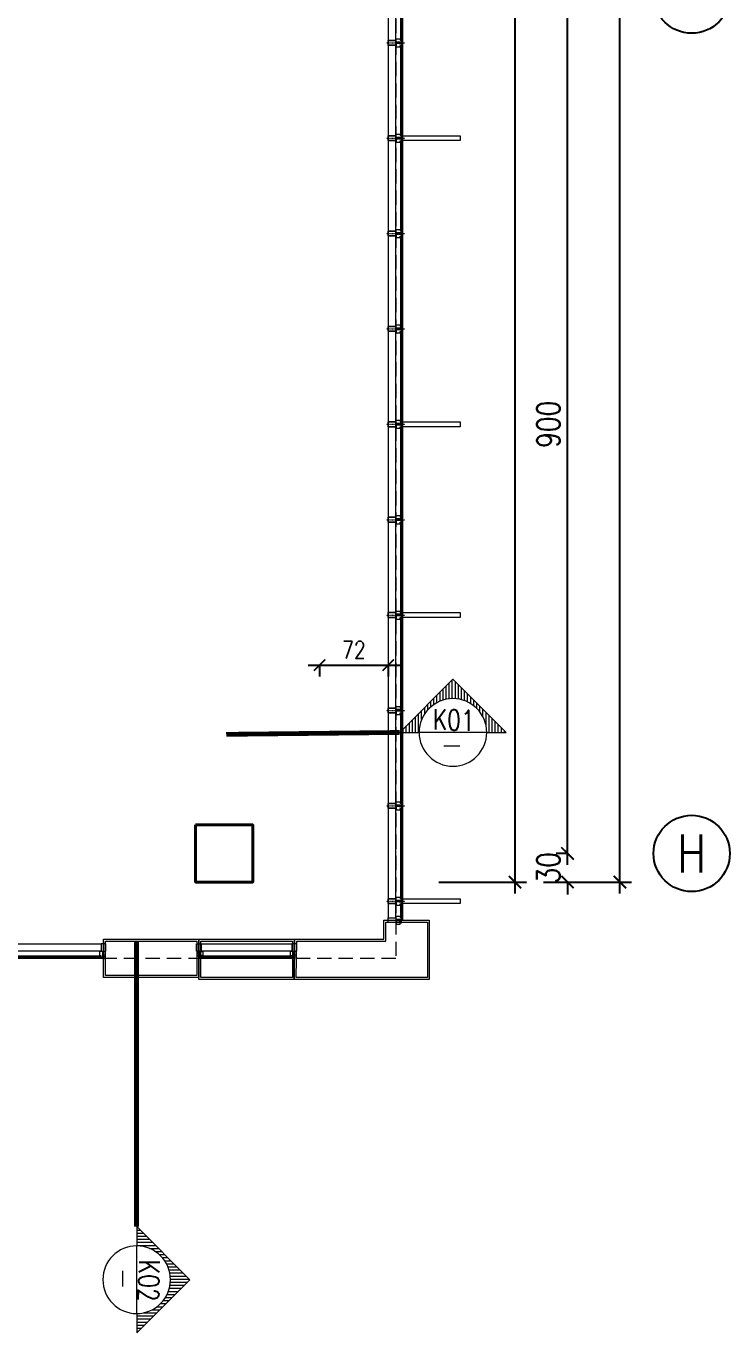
# Model space of a CAD drawing. Header units: millimetres. Extents: x 33350 to 35310, y -217097 to -211540.
# Drawn here: x 34507 to 35245, y -217097 to -215727 of the extents above; entities that cross this region are included whole.
import ezdxf
from ezdxf.enums import TextEntityAlignment as Align

# ---------------------------------------------------------------- set-up
doc = ezdxf.new("R2010")
doc.units = ezdxf.units.MM
doc.header["$LTSCALE"] = 60
doc.header["$MEASUREMENT"] = 0
doc.header["$PDMODE"] = 3
for name, pattern in [('CENTER', [2, 1.25, -0.25, 0.25, -0.25]), ('DASHDOT', [1, 0.5, -0.25, 0, -0.25]), ('HIDDEN', [0.375, 0.25, -0.125])]:
    doc.linetypes.add(name, pattern=pattern)
for name, color, linetype, lineweight in [('M-BOUNDARYWALL', 1, 'Continuous', 13), ('M-CA-01', 131, 'Continuous', 5), ('M-DIM-01', 193, 'Continuous', 15), ('M-DIM-02', 3, 'Continuous', 20), ('M-DO-PEN-01', 150, 'Continuous', 15), ('M-GO-04', 8, 'Continuous', 9), ('M-GO-05', 245, 'Continuous', 5), ('M-GO-07', 136, 'Continuous', 5), ('M-HTC-TOP-01', 8, 'Continuous', 9), ('M-SB-AKS-01', 252, 'CENTER', 18), ('M-SB-BLN-01', 210, 'Continuous', 25), ('M-SB-REF-01', 240, 'Continuous', 20), ('M-SB-YZ-01', 255, 'Continuous', 20), ('M-TA-01', 2, 'Continuous', 40), ('M-TBL-YZ-03_ENG', 255, 'Continuous', 20)]:
    doc.layers.add(name, color=color, linetype=linetype, lineweight=lineweight)
doc.layers.add('TEFRIŞ', color=223, linetype='Continuous')
doc.styles.add('ROMANS', font='ROMANSTW.SHX', dxfattribs={"width": 0.8})
doc.styles.add('TEXT1000', font='romand.shx', dxfattribs={"height": 1500})
doc.styles.add('TROMANS', font='ROMANSTW.SHX', dxfattribs={"width": 0.8})
doc.dimstyles.new('1-100d', dxfattribs={"dimtxt": 24, "dimasz": 13, "dimexe": 12, "dimexo": 20, "dimgap": 8, "dimtad": 1, "dimdec": 0, "dimzin": 0, "dimdsep": 46, "dimtxsty": 'ROMANS', "dimblk": 'ARCHTICK', "dimcen": 0, "dimdle": 12, "dimclrd": 256, "dimclre": 256, "dimclrt": 256, "dimadec": 0, "dimazin": 0, "dimtfac": 0.064, "dimtdec": 0, "dimtix": 1, "dimtofl": 0, "dimtmove": 2, "dimatfit": 3, "dimldrblk": 'olcu tick', "dimfxl": 80, "dimfxlon": 1, "dimtolj": 1, "dimtzin": 0, "dimarcsym": 0})
doc.dimstyles.new('M-100i', dxfattribs={"dimscale": 100, "dimtxt": 0.18, "dimasz": 0.12, "dimexe": 0.12, "dimexo": 0.15, "dimgap": 0.07, "dimtad": 1, "dimdec": 1, "dimlfac": -1, "dimzin": 9, "dimdsep": 46, "dimtxsty": 'ROMANS', "dimblk": 'ARCHTICK', "dimcen": 0.09, "dimdle": 0.12, "dimadec": 0, "dimazin": 0, "dimtfac": 1, "dimtdec": 1, "dimtix": 1, "dimtmove": 2, "dimatfit": 3, "dimfxl": 0.8, "dimfxlon": 1, "dimtvp": 1, "dimtolj": 1, "dimtzin": 11, "dimarcsym": 0})
pattern_1 = [(315, (8994578.12165, 17151838.27476), (0.2245064030267, 0.2245064030267), [])]
pattern_2 = [(225, (88742.30518, -421488.28033), (0.2209708691, -0.2209708691), [])]

# ---------------------------------------------------------------- blocks, each defined once
blk = doc.blocks.new('REF-01')
for p, q in [((0, 110), (-110, 0)), ((110, 0), (0, 110)), ((1.3, 70), (1.3, 108.7)), ((-24.1, 65.7), (-24.1, 85.9)), ((-17.8, 67.7), (-17.8, 92.2)), ((-11.4, 69.1), (-11.4, 98.6)), ((-5.1, 69.8), (-5.1, 104.9)), ((7.6, 69.6), (7.6, 102.4)), ((14, 68.6), (14, 96)), ((20.3, 67), (20.3, 89.7)), ((26.7, 64.7), (26.7, 83.3)), ((-49.5, 49.5), (-49.5, 60.5)), ((-43.2, 55.1), (-43.2, 66.8)), ((-36.8, 59.5), (-36.8, 73.2)), ((-30.5, 63), (-30.5, 79.5)), ((33, 61.7), (33, 77)), ((39.4, 57.9), (39.4, 70.6)), ((45.7, 53), (45.7, 64.3)), ((52.1, 46.8), (52.1, 57.9)), ((-81.3, 0), (-81.3, 28.7)), ((-74.9, 0), (-74.9, 35.1)), ((-68.6, 14), (-68.6, 41.4)), ((-62.2, 32.1), (-62.2, 47.8)), ((-55.9, 42.2), (-55.9, 54.1)), ((58.4, 38.6), (58.4, 51.6)), ((64.8, 26.6), (64.8, 45.2)), ((71.1, 0), (71.1, 38.9)), ((77.5, 0), (77.5, 32.5)), ((-70, 0), (-110, 0)), ((-70, 0), (-108.6, 0)), ((-106.7, 0), (-106.7, 3.3)), ((-100.3, 0), (-100.3, 9.7)), ((-94, 0), (-94, 16)), ((-87.6, 0), (-87.6, 22.4)), ((110, 0), (70, 0)), ((83.8, 0), (83.8, 26.2)), ((90.2, 0), (90.2, 19.8)), ((96.5, 0), (96.5, 13.5)), ((102.9, 0), (102.9, 7.1)), ((109.2, 0), (109.2, 0.8))]:
    blk.add_line(p, q)
blk.add_circle((0, 0), 70)
blk = doc.blocks.new('A$C55F92D82')
at = {"layer": 'M-SB-REF-01', "extrusion": (0.256241, 0.128965, 0.957971)}
for p, q in [((1374, 2064, -73), (1848, 2064, -200)), ((580, 1636, 197), (2608, 1636, -345))]:
    blk.add_line(p, q, dxfattribs=at)
at = {"layer": 'M-SB-REF-01', "extrusion": (-0.256241, -0.128965, -0.957971), "xscale": 14.99999999985527, "yscale": 14.99999999985527, "zscale": -14.99999999997227, "rotation": 295.7407830747898}
blk.add_blockref('REF-01', (-745, -2090, -549), dxfattribs=at)
blk = doc.blocks.new('_ArchTick')
at = {"color": 0, "linetype": 'ByBlock', "const_width": 0.15}
blk.add_lwpolyline([(-0.5, -0.5), (0.5, 0.5)], dxfattribs=at)
blk = doc.blocks.new('*D50')
at = {"layer": 'Defpoints', "color": 0, "transparency": 16777216}
for p in [(34705.9, -212064.1), (35129.8, -212064.1), (34800.9, -216624.1)]:
    blk.add_point(p, dxfattribs=at)
at = {"layer": 'M-DIM-02', "lineweight": -2, "transparency": 16777216}
for p, q in [((35129.8, -216636.1), (35129.8, -212052.1)), ((35049.8, -212064.1), (35141.8, -212064.1)), ((35049.8, -216624.1), (35141.8, -216624.1))]:
    blk.add_line(p, q, dxfattribs=at)
at = {"layer": 'M-DIM-02', "lineweight": -2, "transparency": 16777216, "xscale": 13, "yscale": 13, "zscale": 13}
for p, rotation in [((35129.8, -212064.1), 90), ((35129.8, -216624.1), 270)]:
    blk.add_blockref('_ArchTick', p, dxfattribs=dict(at, rotation=rotation))
at = {"layer": 'M-DIM-02', "transparency": 16777216, "insert": (35109.8, -214344.1), "char_height": 24, "attachment_point": 5, "rotation": 90, "style": 'ROMANS'}
blk.add_mtext('\\A1;4560', dxfattribs=at)
blk = doc.blocks.new('olcu tick')
for p, q in [((0, 20), (0, -20)), ((-10, -10), (10, 10)), ((-20, 0), (20, 0))]:
    blk.add_line(p, q)
blk = doc.blocks.new('*D58')
at = {"layer": 'Defpoints', "color": 0, "transparency": 16777216}
for p in [(35074.8, -216594.1), (35083.5, -216594.1), (34800.9, -216624.1)]:
    blk.add_point(p, dxfattribs=at)
at = {"layer": 'M-DIM-02', "lineweight": -2, "transparency": 16777216}
for p, q in [((35074.8, -216594.1), (35074.8, -216581.1)), ((35074.8, -216624.1), (35074.8, -216637.1))]:
    blk.add_line(p, q, dxfattribs=at)
at = {"layer": 'M-DIM-02', "lineweight": -2, "transparency": 16777216, "xscale": 13, "yscale": 13, "zscale": 13}
for p, rotation in [((35074.8, -216594.1), 270), ((35074.8, -216624.1), 90)]:
    blk.add_blockref('_ArchTick', p, dxfattribs=dict(at, rotation=rotation))
at = {"layer": 'M-DIM-02', "transparency": 16777216, "insert": (35054.8, -216609.1), "char_height": 24, "attachment_point": 5, "rotation": 90, "style": 'ROMANS'}
blk.add_mtext('\\A1;30', dxfattribs=at)
blk = doc.blocks.new('*D62')
at = {"layer": 'Defpoints', "color": 0, "transparency": 16777216}
for p in [(35074.8, -215694.1), (35083.5, -215694.1), (35083.5, -216594.1)]:
    blk.add_point(p, dxfattribs=at)
at = {"layer": 'M-DIM-02', "lineweight": -2, "transparency": 16777216}
for p, q in [((35074.8, -216606.1), (35074.8, -215682.1)), ((35074.8, -215694.1), (35062.8, -215694.1)), ((35074.8, -216594.1), (35062.8, -216594.1))]:
    blk.add_line(p, q, dxfattribs=at)
at = {"layer": 'M-DIM-02', "lineweight": -2, "transparency": 16777216, "xscale": 13, "yscale": 13, "zscale": 13}
for p, rotation in [((35074.8, -215694.1), 90), ((35074.8, -216594.1), 270)]:
    blk.add_blockref('_ArchTick', p, dxfattribs=dict(at, rotation=rotation))
at = {"layer": 'M-DIM-02', "transparency": 16777216, "insert": (35054.8, -216144.1), "char_height": 24, "attachment_point": 5, "rotation": 90, "style": 'ROMANS'}
blk.add_mtext('\\A1;900', dxfattribs=at)
blk = doc.blocks.new('*D64')
at = {"layer": 'Defpoints', "color": 0, "transparency": 16777216}
for p in [(34780.9, -212964.1), (35019.8, -212964.1), (34765, -216624.1)]:
    blk.add_point(p, dxfattribs=at)
at = {"layer": 'M-DIM-02', "lineweight": -2, "transparency": 16777216}
for p, q in [((35019.8, -216636.1), (35019.8, -212952.1)), ((34939.8, -212964.1), (35031.8, -212964.1)), ((34939.8, -216624.1), (35031.8, -216624.1))]:
    blk.add_line(p, q, dxfattribs=at)
at = {"layer": 'M-DIM-02', "lineweight": -2, "transparency": 16777216, "xscale": 13, "yscale": 13, "zscale": 13}
for p, rotation in [((35019.8, -212964.1), 90), ((35019.8, -216624.1), 270)]:
    blk.add_blockref('_ArchTick', p, dxfattribs=dict(at, rotation=rotation))
at = {"layer": 'M-DIM-02', "transparency": 16777216, "insert": (34999.8, -214794.1), "char_height": 24, "attachment_point": 5, "rotation": 90, "style": 'ROMANS'}
blk.add_mtext('\\A1;3660', dxfattribs=at)
blk = doc.blocks.new('*D78')
at = {"layer": 'Defpoints', "color": 0, "transparency": 16777216}
for p in [(34815, -216381.4), (34887, -216381.4), (34887, -216396.6)]:
    blk.add_point(p, dxfattribs=at)
at = {"layer": 'M-DIM-01', "color": 0, "lineweight": -2, "transparency": 16777216}
for p, q in [((34803, -216396.6), (34899, -216396.6)), ((34815, -216396.4), (34815, -216408.6)), ((34887, -216396.4), (34887, -216408.6))]:
    blk.add_line(p, q, dxfattribs=at)
at = {"layer": 'M-DIM-01', "color": 0, "lineweight": -2, "transparency": 16777216, "xscale": 12, "yscale": 12, "zscale": 12, "rotation": 180}
blk.add_blockref('_ArchTick', (34815, -216396.6), dxfattribs=at)
at = {"layer": 'M-DIM-01', "color": 0, "lineweight": -2, "transparency": 16777216, "xscale": 12, "yscale": 12, "zscale": 12}
blk.add_blockref('_ArchTick', (34887, -216396.6), dxfattribs=at)
at = {"layer": 'M-DIM-01', "color": 0, "transparency": 16777216, "insert": (34851, -216380.6), "char_height": 18, "attachment_point": 5, "style": 'ROMANS'}
blk.add_mtext('\\A1;72', dxfattribs=at)
blk = doc.blocks.new('A$C1ACC724F')
at = {"layer": 'M-HTC-TOP-01'}
h = blk.add_hatch(dxfattribs=at)
h.set_pattern_fill('ANSI31', color=8, scale=0.1, style=0)
h.set_pattern_definition([(45, (-8651474.36346, 4614010.09782), (-0.224506403027, 0.224506403027), [])])
h.paths.add_polyline_path([(140, 8), (110, 8), (110, -8), (140, -8, -0.4)])
at = {"color": 8}
blk.add_lwpolyline([(110, -8), (110, 8)], dxfattribs=at)
at = {"layer": 'M-DO-PEN-01', "color": 8}
for points in [[(107, 5), (107, -5), (80, -5), (80, -25), (0, -25), (0, 25), (80, 25), (80, 5)], [(126, 42), (126, 27), (140, 27), (140, 8), (83, 8), (83, 42)], [(126, -42), (126, -27), (140, -27), (140, -8), (83, -8), (83, -42)]]:
    blk.add_lwpolyline(points, close=True, dxfattribs=at)
blk.add_lwpolyline([(140, 8, 0.4), (140, -8, 2.5)], format="xyb", dxfattribs=at)
at = {"layer": 'M-SB-AKS-01', "color": 8, "ltscale": 0.0001}
blk.add_line((-20, 0), (173, 0), dxfattribs=at)
blk = doc.blocks.new('A$C215579DE')
at = {"layer": 'M-HTC-TOP-01'}
h = blk.add_hatch(dxfattribs=at)
h.set_pattern_fill('ANSI31', color=256, scale=0.1, angle=-90, style=0)
h.set_pattern_definition([(315, (8959691.16052, 17368482.36858), (0.2245064030267, 0.2245064030267), [])])
h.paths.add_polyline_path([(13.7, -3.1), (14.6, -3.1), (14.6, -4), (13.7, -4)])
h = blk.add_hatch(dxfattribs=at)
h.set_pattern_fill('ANSI31', color=256, scale=0.1, angle=-90, style=0)
h.set_pattern_definition([(315, (8959691.16064, 17368481.94856), (0.2245064030267, 0.2245064030267), [])])
h.paths.add_polyline_path([(13.7, -96.9), (14.6, -96.9), (14.6, -96), (13.7, -96)])
for points in [[(13.7, -3.1), (14.6, -3.1), (14.6, -4), (13.7, -4)], [(13.7, -96.9), (14.6, -96.9), (14.6, -96), (13.7, -96)]]:
    blk.add_lwpolyline(points, close=True)
at = {"layer": 'M-CA-01'}
for points in [[(12.9, -96.9), (13.7, -96.9), (13.7, -3.1), (12.9, -3.1)], [(14.6, -99.3), (15.4, -99.3), (15.4, -0.8), (14.6, -0.8)]]:
    blk.add_lwpolyline(points, close=True, dxfattribs=at)
at = {"layer": 'M-GO-04'}
for points in [[(0, -2.5), (0, -97.5)], [(8, -97.5), (8, -2.5)]]:
    blk.add_lwpolyline(points, dxfattribs=at)
at = {"layer": 'M-GO-05'}
for points in [[(13.3, -96.9), (13.3, -3.1)], [(15, -99.3), (15, -0.8)]]:
    blk.add_lwpolyline(points, dxfattribs=at)
at = {"extrusion": (0, 0, -1), "xscale": 0.1, "yscale": 0.1, "zscale": -0.1, "rotation": 180.0000704741028}
blk.add_blockref('A$C1ACC724F', (0, 0), dxfattribs=at)
at = {"xscale": 0.1, "yscale": 0.1, "zscale": 0.1, "rotation": 359.9999295258971}
blk.add_blockref('A$C1ACC724F', (0, -100), dxfattribs=at)
blk = doc.blocks.new('pencere1')
at = {"layer": 'M-HTC-TOP-01'}
h = blk.add_hatch(dxfattribs=at)
h.set_pattern_fill('ANSI31', color=8, scale=2.5, angle=-180, style=0)
h.set_pattern_definition(pattern_2)
h.paths.add_polyline_path([(63374.8, -217957.1), (63374.8, -217954), (63373.3, -217954), (63373.3, -217957.1, -0.4)])
h = blk.add_hatch(dxfattribs=at)
h.set_pattern_fill('ANSI31', color=8, scale=2.5, angle=-180, style=0)
h.set_pattern_definition(pattern_2)
h.paths.add_polyline_path([(63473.3, -217957.1), (63473.3, -217954), (63474.8, -217954), (63474.8, -217957.1, 0.4)])
h = blk.add_hatch(dxfattribs=at)
h.set_pattern_fill('ANSI31', color=256, scale=0.1, angle=-180, style=0)
h.set_pattern_definition([(225, (17431956.021, -9177634.2395), (0.2245064030267, -0.2245064030267), [])])
h.paths.add_polyline_path([(63377.2, -217956.8), (63377.2, -217957.7), (63378, -217957.7), (63378, -217956.8)])
h = blk.add_hatch(dxfattribs=at)
h.set_pattern_fill('ANSI31', color=256, scale=0.1, angle=-180, style=0)
h.set_pattern_definition([(225, (17431956.44103, -9177634.23937), (0.2245064030267, -0.2245064030267), [])])
h.paths.add_polyline_path([(63471, -217956.8), (63471, -217957.7), (63470.1, -217957.7), (63470.1, -217956.8)])
at = {"color": 8}
for points in [[(63373.3, -217954), (63374.8, -217954)], [(63474.8, -217954), (63473.3, -217954)]]:
    blk.add_lwpolyline(points, dxfattribs=at)
for points in [[(63377.2, -217956.8), (63377.2, -217957.7), (63378, -217957.7), (63378, -217956.8)], [(63471, -217956.8), (63471, -217957.7), (63470.1, -217957.7), (63470.1, -217956.8)]]:
    blk.add_lwpolyline(points, close=True)
at = {"layer": 'M-CA-01'}
for points in [[(63374.8, -217957.7), (63374.8, -217958.5), (63473.3, -217958.5), (63473.3, -217957.7)], [(63377.2, -217956), (63377.2, -217956.8), (63471, -217956.8), (63471, -217956)]]:
    blk.add_lwpolyline(points, close=True, dxfattribs=at)
at = {"layer": 'M-DO-PEN-01', "color": 8}
for points in [[(63374.6, -217953.8), (63373.6, -217953.8), (63373.6, -217951.1), (63371.6, -217951.1), (63371.6, -217943.1), (63376.6, -217943.1), (63376.6, -217951.1), (63374.6, -217951.1)], [(63378.3, -217955.6), (63376.8, -217955.6), (63376.8, -217957.1), (63374.8, -217957.1), (63374.8, -217951.4), (63378.3, -217951.4)], [(63469.9, -217955.6), (63471.4, -217955.6), (63471.4, -217957.1), (63473.3, -217957.1), (63473.3, -217951.4), (63469.9, -217951.4)], [(63473.6, -217953.8), (63474.6, -217953.8), (63474.6, -217951.1), (63476.6, -217951.1), (63476.6, -217943.1), (63471.6, -217943.1), (63471.6, -217951.1), (63473.6, -217951.1)]]:
    blk.add_lwpolyline(points, close=True, dxfattribs=at)
for points in [[(63374.8, -217957.1, 0.4), (63373.3, -217957.1, 2.5)], [(63473.3, -217957.1, -0.4), (63474.8, -217957.1, -2.5)]]:
    blk.add_lwpolyline(points, format="xyb", dxfattribs=at)
at = {"layer": 'M-GO-04'}
for points in [[(63471.6, -217943.1), (63376.6, -217943.1)], [(63376.6, -217951.1), (63471.6, -217951.1)]]:
    blk.add_lwpolyline(points, dxfattribs=at)
at = {"layer": 'M-GO-05'}
for points in [[(63374.8, -217958.1), (63473.3, -217958.1)], [(63377.2, -217956.4), (63471, -217956.4)]]:
    blk.add_lwpolyline(points, dxfattribs=at)
at = {"layer": 'M-SB-AKS-01', "color": 8, "ltscale": 0.0001}
for p, q in [((63374.1, -217941.1), (63374.1, -217960.3)), ((63474.1, -217941.1), (63474.1, -217960.3))]:
    blk.add_line(p, q, dxfattribs=at)

msp = doc.modelspace()

# ---------------------------------------------------------------- hatches: boundary and pattern name
at = {"layer": 'M-HTC-TOP-01'}
h = msp.add_hatch(dxfattribs=at)
h.set_pattern_fill('ANSI31', color=256, scale=0.1, angle=-90, style=0)
h.set_pattern_definition(pattern_1)
h.paths.add_polyline_path([(34900.71, -216640.98), (34901.57, -216640.98), (34901.57, -216640.12), (34900.71, -216640.12)])
h = msp.add_hatch(dxfattribs=at)
h.set_pattern_fill('ANSI31', color=256, scale=0.1, angle=-90, style=0)
h.set_pattern_definition(pattern_1)
h.paths.add_polyline_path([(34900.71, -216647.2), (34901.57, -216647.2), (34901.57, -216648.06), (34900.71, -216648.06)])
h = msp.add_hatch(dxfattribs=at)
h.set_pattern_fill('ANSI31', color=256, scale=0.1, angle=-90, style=0)
h.set_pattern_definition([(315, (8994578.12177, 17151917.85696), (0.2245064030267, 0.2245064030267), [])])
h.paths.add_polyline_path([(34900.71, -216660.98), (34901.57, -216660.98), (34901.57, -216660.12), (34900.71, -216660.12)])

# ---------------------------------------------------------------- linework, layer by layer
for points in [[(34900.71, -216640.98), (34901.57, -216640.98), (34901.57, -216640.12), (34900.71, -216640.12)], [(34900.71, -216647.2), (34901.57, -216647.2), (34901.57, -216648.06), (34900.71, -216648.06)], [(34900.71, -216660.98), (34901.57, -216660.98), (34901.57, -216660.12), (34900.71, -216660.12)]]:
    msp.add_lwpolyline(points, close=True)
at = {"layer": 'M-CA-01'}
for points in [[(34899.91, -216660.98), (34900.71, -216660.98), (34900.71, -216647.2), (34899.91, -216647.2)], [(34901.57, -216663.34), (34902.37, -216663.34), (34902.37, -216644.84), (34901.57, -216644.84)]]:
    msp.add_lwpolyline(points, close=True, dxfattribs=at)
at = {"layer": 'M-DO-PEN-01'}
for points in [[(34902.37, -215846.59), (34902.37, -215841.59), (34962.37, -215841.59), (34962.37, -215846.59)], [(34902.37, -216146.59), (34902.37, -216141.59), (34962.37, -216141.59), (34962.37, -216146.59)], [(34902.37, -216346.59), (34902.37, -216341.59), (34962.37, -216341.59), (34962.37, -216346.59)], [(34902.37, -216646.59), (34902.37, -216641.59), (34962.37, -216641.59), (34962.37, -216646.59)]]:
    msp.add_lwpolyline(points, close=True, dxfattribs=at)
at = {"layer": 'M-GO-04', "linetype": 'HIDDEN'}
for p, q in [((34894.96, -212884.09), (34894.96, -216704.09)), ((34894.96, -216704.09), (34343.51, -216704.09))]:
    msp.add_line(p, q, dxfattribs=at)
at = {"layer": 'M-GO-04'}
for points in [[(34886.96, -216646.59), (34886.96, -216661.59)], [(34894.96, -216661.59), (34894.96, -216646.59)]]:
    msp.add_lwpolyline(points, dxfattribs=at)
at = {"layer": 'M-GO-05'}
for points in [[(34900.31, -216660.98), (34900.31, -216647.2)], [(34901.97, -216663.34), (34901.97, -216644.84)]]:
    msp.add_lwpolyline(points, dxfattribs=at)
at = {"layer": 'M-GO-07'}
for points in [[(34792.13, -216684.09), (34882.35, -216684.09), (34882.35, -216664.09), (34929.96, -216664.09), (34929.96, -216684.09), (34929.96, -216684.09), (34929.96, -216726.09), (34788.51, -216726.09), (34788.68, -216684.09), (34792.13, -216684.09)], [(34792.13, -216686.09), (34884.35, -216686.09), (34884.35, -216666.09), (34927.96, -216666.09), (34927.96, -216686.09), (34927.96, -216724.09), (34790.51, -216724.09), (34791.15, -216686.09), (34792.13, -216686.09)], [(34688.51, -216684.09), (34688.51, -216724.09), (34588.51, -216724.09), (34588.51, -216684.09), (34688.51, -216684.09)], [(34788.68, -216684.09), (34788.51, -216726.09), (34688.51, -216726.09), (34688.51, -216684.09), (34788.68, -216684.09)]]:
    msp.add_lwpolyline(points, dxfattribs=at)
for points in [[(34686.51, -216686.09), (34686.51, -216722.09), (34590.51, -216722.09), (34590.51, -216686.09)], [(34786.68, -216686.09), (34786.51, -216724.09), (34690.51, -216724.09), (34690.51, -216686.09)]]:
    msp.add_lwpolyline(points, close=True, dxfattribs=at)
at = {"layer": 'M-SB-BLN-01'}
for centre in [(35204.96, -215694.09), (35204.96, -216594.09)]:
    msp.add_circle(centre, 40, dxfattribs=at)
at = {"layer": 'M-SB-REF-01', "linetype": 'DASHDOT', "ltscale": 15, "const_width": 5}
for points in [[(34898.81, -216467.2), (34717.09, -216469.2)], [(34623.06, -216985.27), (34623.06, -216686.59)]]:
    msp.add_lwpolyline(points, dxfattribs=at)
at = {"layer": 'M-TA-01'}
msp.add_lwpolyline([(34684.96, -216564.09), (34744.96, -216564.09), (34744.96, -216624.09), (34684.96, -216624.09)], close=True, dxfattribs=at)

# ---------------------------------------------------------------- block references
for p in [(34886.96, -215644.09), (34886.96, -215744.09), (34886.96, -215844.09), (34886.96, -215944.09), (34886.96, -216044.09), (34886.96, -216144.09), (34886.96, -216244.09), (34886.96, -216344.09), (34886.96, -216444.09), (34886.96, -216544.09)]:
    msp.add_blockref('A$C215579DE', p)
at = {"extrusion": (0, 0, -1), "xscale": 0.1000000000000001, "yscale": 0.1000000000000001, "zscale": -0.1, "rotation": 180.0000704741028}
msp.add_blockref('A$C1ACC724F', (-34886.96, -216644.09), dxfattribs=at)
at = {"xscale": 0.1, "yscale": 0.1, "zscale": 0.1, "rotation": 359.9999295258971}
msp.add_blockref('A$C1ACC724F', (34886.96, -216664.09), dxfattribs=at)
at = {"layer": 'M-BOUNDARYWALL', "extrusion": (0.258399, 0.124586, 0.957971), "xscale": 0.0337500000000002, "yscale": 0.0337500000000002, "zscale": 0.0337500000000002, "rotation": 63.28399938585325}
msp.add_blockref('A$C55F92D82', (-210142.36, 59825.11, -17933.99), dxfattribs=at)
at = {"layer": 'M-BOUNDARYWALL', "extrusion": (0.124586, -0.258399, 0.957971), "xscale": 0.0337500000000003, "yscale": 0.0337500000000003, "zscale": 0.0337500000000003, "rotation": 63.28399938585341}
msp.add_blockref('A$C55F92D82', (-63048.53, -201764.57, 60399.21), dxfattribs=at)
at = {"layer": 'M-GO-07', "xscale": -1}
msp.add_blockref('pencere1', (97962.59, 1254.4), dxfattribs=at)
at = {"layer": 'TEFRIŞ', "xscale": -1}
msp.add_blockref('pencere1', (98162.58, 1254.4), dxfattribs=at)

# ---------------------------------------------------------------- texts
at = {"layer": 'M-SB-YZ-01', "style": 'TROMANS', "width": 0.8}
msp.add_text('H', height=40, dxfattribs=at).set_placement((35204.96, -216594.09), align=Align.MIDDLE)
at = {"layer": 'M-TBL-YZ-03_ENG', "extrusion": (0.258399, 0.124586, 0.957971), "insert": (34933.69, -216442.7, 2.65), "char_height": 21.6562, "width": 171.808, "attachment_point": 1, "text_direction": (0.966038, -0.033325, -0.256241), "style": 'TEXT1000'}
msp.add_mtext('{\\Fromans|c162;\\W0.8;K01}', dxfattribs=at)
at = {"layer": 'M-TBL-YZ-03_ENG', "extrusion": (0.124586, -0.258399, 0.957971), "insert": (34647.57, -217020.28, 2.65), "char_height": 21.6562, "width": 171.808, "attachment_point": 1, "text_direction": (-0.033325, -0.966038, -0.256241), "style": 'TEXT1000'}
msp.add_mtext('{\\Fromans|c162;\\W0.8;K02}', dxfattribs=at)

# ---------------------------------------------------------------- dimensions: what is measured, and where the dimension line sits
at = {"layer": 'M-DIM-01'}
dim = msp.add_linear_dim(base=(34886.96, -216396.58), p1=(34814.96, -216381.38), p2=(34886.96, -216381.38), dimstyle='M-100i', dxfattribs=at)
dim.commit()
dim.dimension.update_dxf_attribs({"geometry": '*D78', "text_midpoint": (34850.96, -216380.58)})
at = {"layer": 'M-DIM-02'}
for base, p1, p2, picture, middle in [((35129.8, -212064.09), (34800.87, -216624.09), (34705.86, -212064.09), '*D50', (35109.8, -214344.09)), ((35019.8, -212964.09), (34764.96, -216624.09), (34780.87, -212964.09), '*D64', (34999.8, -214794.09)), ((35074.8, -215694.09), (35083.54, -216594.09), (35083.54, -215694.09), '*D62', (35054.8, -216144.09))]:
    dim = msp.add_linear_dim(base=base, p1=p1, p2=p2, angle=90, dimstyle='1-100d', dxfattribs=at)
    dim.commit()
    dim.dimension.update_dxf_attribs({"geometry": picture, "text_midpoint": middle})
dim = msp.add_linear_dim(base=(35074.8, -216594.09), p1=(34800.87, -216624.09), p2=(35083.54, -216594.09), angle=90, dimstyle='1-100d', override={"dimse1": 1, "dimse2": 1}, dxfattribs=at)
dim.commit()
dim.dimension.update_dxf_attribs({"geometry": '*D58', "text_midpoint": (35054.8, -216609.09)})

doc.saveas('drawing.dxf')
